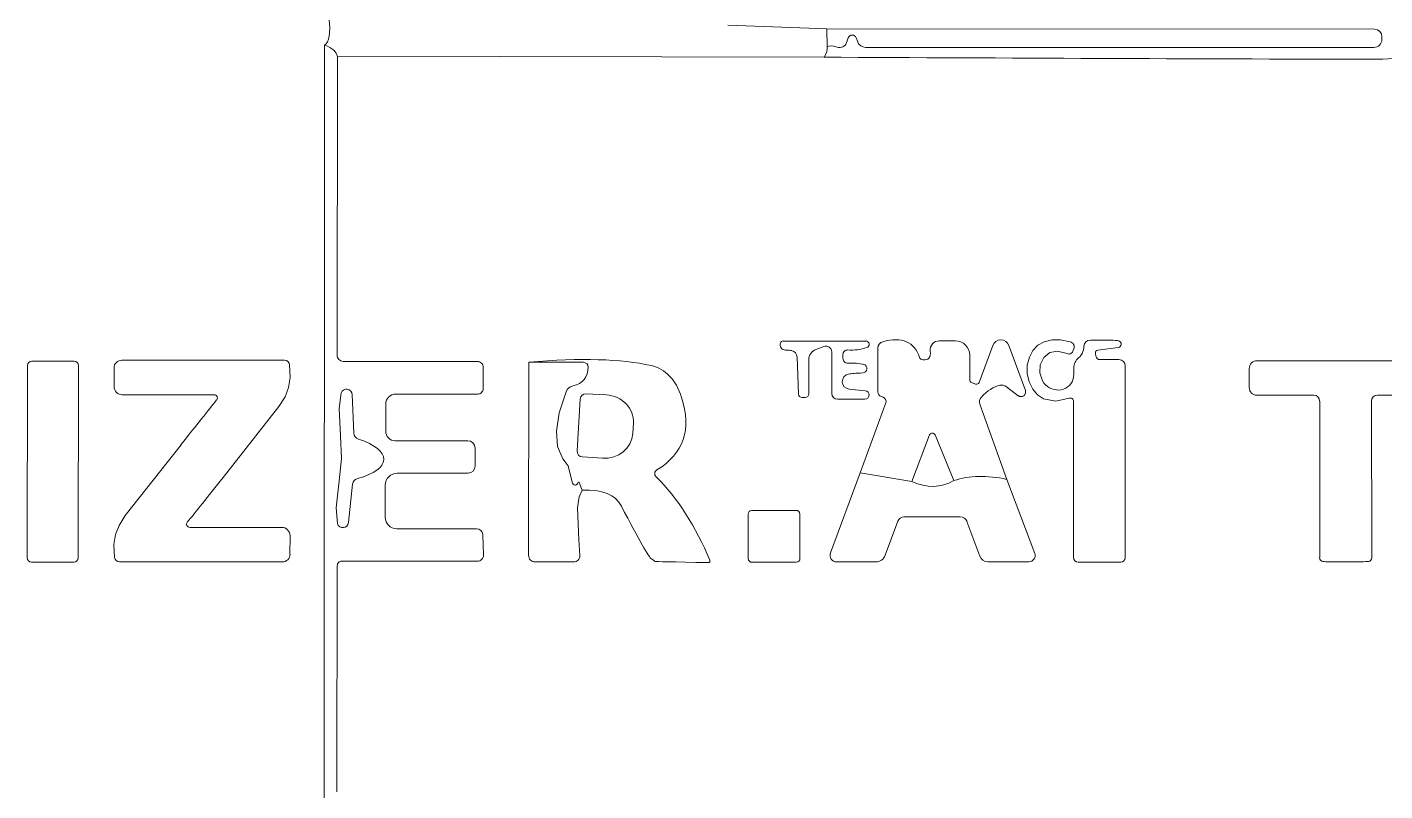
# Model space of a CAD drawing. Extents: x 0 to 650, y 0 to 488.
# Drawn here: x 93.1 to 247.5, y 242.1 to 328.8 of the extents above; entities that cross this region are included whole.
import ezdxf

# ---------------------------------------------------------------- set-up
doc = ezdxf.new("R2010")
doc.units = 0
doc.linetypes.add('Solid', pattern=[0])
doc.layers.add('Layer 1', color=7, linetype='Solid', lineweight=0)

msp = doc.modelspace()

# ---------------------------------------------------------------- linework, layer by layer
at = {"layer": 'Layer 1', "color": 47, "linetype": 'Solid', "lineweight": 0}
msp.add_line((172.75, 329.05), (184.03, 328.64), dxfattribs=at)
at = {"layer": 'Layer 1', "color": 8, "linetype": 'Solid', "lineweight": 0}
for p, q in [((184.03, 328.64), (184.04, 326.57)), ((183.7, 325.4), (128.36, 325.52))]:
    msp.add_line(p, q, dxfattribs=at)
at = {"layer": 'Layer 1', "color": 9, "linetype": 'Solid', "lineweight": 0}
for p, q in [((246.3, 328.57), (184.03, 328.64)), ((186.25, 327.05), (186.45, 327.61)), ((187.35, 327.61), (187.52, 327.15)), ((247.13, 327.42), (247.13, 327.74)), ((126.91, 326.79), (126.87, 240.97)), ((188.43, 326.52), (246.22, 326.52)), ((128.36, 325.52), (128.33, 291.54)), ((188.44, 293.16), (179.06, 293.16)), ((182.77, 292.2), (183.69, 292.54)), ((184.57, 291.93), (184.57, 287.2)), ((189.81, 292.35), (189.81, 287.35)), ((198.63, 293.18), (196.8, 293.18)), ((202.88, 292.65), (201.34, 288.46)), ((206.59, 287.55), (204.71, 292.65)), ((207.43, 292.07), (207.04, 291.34)), ((208, 292.67), (207.43, 292.07)), ((208.72, 293.08), (208, 292.67)), ((208.68, 291.28), (209.37, 291.84)), ((209.62, 293.3), (208.72, 293.08)), ((209.37, 291.84), (210.25, 292.01)), ((210.58, 293.3), (209.62, 293.3)), ((210.25, 292.01), (211.33, 291.73)), ((211.69, 293.08), (210.58, 293.3)), ((212, 292), (212.1, 292.28)), ((214.82, 292.11), (217.14, 292.41)), ((93.13, 290.38), (93.09, 268.54)), ((98.44, 290.86), (93.62, 290.86)), ((98.89, 268.52), (98.93, 290.36)), ((122.36, 290.97), (103.86, 290.98)), ((122.99, 289), (122.93, 290.46)), ((129.02, 290.85), (144.27, 290.85)), ((150.13, 290.75), (150.1, 268.81)), ((180.63, 291.33), (180.8, 287.13)), ((181.96, 287.16), (181.96, 291.03)), ((185.85, 291.19), (185.85, 291.63)), ((200.26, 288.75), (200.26, 291.56)), ((207.04, 291.34), (206.81, 290.42)), ((206.81, 290.42), (206.81, 289.47)), ((208.22, 289.53), (208.28, 290.47)), ((208.28, 290.47), (208.68, 291.28)), ((214.6, 291.44), (214.55, 291.75)), ((217.22, 291.05), (215.07, 291.05)), ((217.94, 268.54), (217.94, 290.33)), ((102.97, 290.1), (102.97, 287.98)), ((122.82, 287.87), (122.99, 289)), ((144.94, 290.18), (144.94, 287.75)), ((206.81, 289.47), (207.02, 288.53)), ((208.53, 288.62), (208.22, 289.53)), ((232.04, 290.03), (232.04, 287.85)), ((122.41, 286.82), (122.82, 287.87)), ((144.33, 287.13), (135, 287.13)), ((158.95, 287.03), (156.66, 287.17)), ((188.38, 287.51), (186.54, 287.7)), ((200.93, 288.27), (200.47, 288.44)), ((204.44, 287.97), (205.77, 286.95)), ((207.02, 288.53), (207.43, 287.69)), ((207.43, 287.69), (207.97, 287.06)), ((208.7, 288.38), (208.53, 288.62)), ((103.91, 287.05), (114.37, 287.05)), ((115.37, 277.67), (121.7, 285.72)), ((121.7, 285.72), (122.41, 286.82)), ((133.86, 285.99), (133.86, 282.9)), ((155.98, 286.56), (155.62, 280.67)), ((181.21, 286.74), (181.54, 286.74)), ((185.22, 286.55), (188.33, 286.55)), ((190.74, 286.15), (187.81, 278.17)), ((204.49, 277.44), (201.41, 286)), ((207.97, 287.06), (208.66, 286.6)), ((208.66, 286.6), (210.06, 286.32)), ((210.06, 286.32), (211.57, 286.65)), ((212.07, 286.31), (212.07, 268.57)), ((232.89, 287.01), (239.37, 287.01)), ((240.05, 286.33), (240.05, 268.55)), ((245.97, 268.55), (245.94, 286.33)), ((246.62, 287.01), (253.1, 287.02)), ((161.95, 282.64), (162.02, 283.84)), ((198.46, 277.3), (196.32, 282.5)), ((110.59, 281.37), (104.24, 273.32)), ((134.92, 281.83), (143.18, 281.83)), ((144.02, 281), (144.02, 278.93)), ((195.7, 282.49), (193.67, 277.19)), ((156.22, 279.99), (158.51, 279.85)), ((143.24, 278.15), (135.18, 278.15)), ((187.81, 278.17), (184.42, 269.08)), ((133.81, 276.78), (133.81, 273.14)), ((207.65, 269.02), (204.49, 277.44)), ((155.68, 274.22), (155.86, 275.44)), ((155.86, 275.44), (156.19, 276.22)), ((104.24, 273.32), (103.54, 272.22)), ((155.82, 270.61), (155.68, 274.22)), ((175.06, 273.48), (175.08, 268.44)), ((180.52, 273.92), (175.48, 273.9)), ((180.96, 268.46), (180.94, 273.5)), ((103.54, 272.22), (103.12, 271.17)), ((122.04, 271.99), (111.57, 271.99)), ((135.11, 271.84), (144.18, 271.84)), ((190.65, 268.82), (192.08, 272.69)), ((192.8, 273.19), (199.17, 273.19)), ((199.95, 272.65), (201.4, 268.72)), ((103.12, 271.17), (102.95, 270.04)), ((122.97, 268.94), (122.98, 271.06)), ((144.89, 271.16), (144.97, 268.86)), ((155.94, 268.8), (155.82, 270.61)), ((102.95, 270.04), (103.02, 268.58)), ((93.58, 268.04), (98.4, 268.04)), ((103.59, 268.07), (122.08, 268.06)), ((128.35, 267.63), (128.32, 241.96)), ((144.29, 268.15), (128.87, 268.15)), ((150.85, 268.06), (155.22, 268.06)), ((175.5, 268.02), (180.54, 268.04)), ((185.12, 268.07), (189.58, 268.07)), ((202.32, 268.08), (206.99, 268.08)), ((212.6, 268.04), (217.44, 268.04))]:
    msp.add_line(p, q, dxfattribs=at)
at = {"layer": 'Layer 1', "color": 251, "linetype": 'Solid', "lineweight": 0}
for p, q in [((156.35, 290.74), (150.13, 290.75)), ((153.58, 285.01), (154.37, 287.4)), ((153.26, 282.91), (153.58, 285.01)), ((153.41, 281.16), (153.26, 282.91)), ((154, 279.76), (153.41, 281.16)), ((154.48, 279.13), (154, 279.76)), ((155.11, 277.02), (154.66, 278.79)), ((193.67, 277.19), (187.81, 278.17)), ((156.19, 276.22), (155.86, 277.1))]:
    msp.add_line(p, q, dxfattribs=at)
at = {"layer": 'Layer 1', "color": 250, "linetype": 'Solid', "lineweight": 0}
for p, q in [((128.79, 287.26), (128.56, 285.48)), ((130.25, 282.7), (130.04, 287.07)), ((128.56, 285.48), (128.71, 282.38)), ((128.71, 282.38), (128.84, 279.83)), ((128.84, 279.83), (128.57, 277.29)), ((128.57, 277.29), (128.24, 274.21)), ((129.63, 272.53), (130.08, 276.88)), ((128.24, 274.21), (128.37, 272.42))]:
    msp.add_line(p, q, dxfattribs=at)
at = {"layer": 'Layer 1', "color": 9, "linetype": 'Solid', "lineweight": 0}
for centre, radius, start, end in [((93.62, 290.37), 0.49, 89.9, 179.9), ((98.44, 290.37), 0.49, 359.9, 449.9), ((175.48, 273.48), 0.42, 90.2, 180.2), ((180.52, 273.5), 0.42, 0.2, 90.2), ((93.58, 268.53), 0.49, 179.9, 269.9), ((98.4, 268.53), 0.49, 269.9, 359.9), ((175.5, 268.44), 0.42, 180.2, 270.2), ((180.54, 268.46), 0.42, 270.2, 360.2)]:
    msp.add_arc(centre, radius, start, end, dxfattribs=at)
at = {"layer": 'Layer 1', "color": 8, "linetype": 'Solid', "lineweight": 0}
msp.add_ellipse((15.72, 545.25), major_axis=(111.16, -218.48), ratio=0.05355, start_param=0.002455, end_param=0.143995, dxfattribs=at)
at = {"layer": 'Layer 1', "color": 9, "linetype": 'Solid', "lineweight": 0}
for centre, major_axis, ratio, start_param, end_param in [((186.9, 327.44), (0.474, 0.074), 1, 0.201443, 2.630934), ((246.22, 327.42), (0.91, 0), 0.989011, 4.712389, 6.283185), ((246.3, 327.74), (0.587, 0.587), 1, 5.497787, 7.068583), ((232.37, 270.84), (48.34, -55.72), 0.081504, 2.9977, 3.139239), ((185.46, 327.35), (0.798, -0.288), 0.996838, 4.725863, 6.269711), ((188.43, 327.48), (0.958, 0.167), 0.985402, 3.316598, 4.537384), ((212.86, 331.25), (440.53, -1.72), 0.013568, 4.646201, 4.78774), ((237.46, 367.15), (20.85, -39.02), 0.743814, 5.901499, 6.043039), ((-46.34, -58.04), (239.82, 350.89), 0.073946, 6.227482, 6.369021), ((209.62, 297.63), (30.92, 5.01), 0.129551, 3.065851, 3.20739), ((179.06, 292.83), (0.338, -0.058), 0.973836, 1.745125, 2.967264), ((193.99, 318.12), (15, 25.91), 0.132633, 3.082115, 3.223654), ((163.74, 287.13), (16.66, 4.72), 0.098776, 0.193874, 0.335414), ((179.82, 291.31), (0.809, -0.081), 0.974343, 0.129146, 1.44165), ((183.2, 291.03), (0.22, -1.23), 0.992367, 3.318941, 4.535041), ((183.91, 291.93), (0.646, 0.115), 0.992756, 6.108804, 8.028363), ((186.35, 291.63), (0.014, 0.51), 0.983026, 6.254918, 7.882249), ((171.55, 333.07), (17.4, -40.51), 0.33999, 6.114097, 6.255636), ((188.44, 292.78), (0.226, 0.312), 0.998405, 4.087202, 6.908372), ((190.57, 292.35), (0.099, -0.749), 0.999538, 3.272449, 4.581532), ((105.5, 389.54), (90.08, -98.37), 0.062233, 6.213285, 6.369446), ((196.8, 292.14), (0.06, -1.04), 0.99374, 3.085792, 4.76819), ((198.63, 291.56), (1.63, 0), 0.993865, 0, 1.570796), ((203.79, 292.31), (0.691, 0.69), 0.997986, 5.851244, 8.285923), ((211.54, 292.17), (0.194, 0.452), 0.995077, 3.099745, 4.754236), ((211.53, 292.49), (0.583, -0.19), 0.994652, 6.242654, 7.894513), ((163.19, 336.69), (49.63, -45.27), 0.144606, 6.258706, 6.400245), ((213.99, 292.52), (0.022, 0.754), 0.99748, 0.043414, 1.527382), ((-37.15, 280.29), (254.37, 12.86), 0.007009, 0.017947, 0.159487), ((214.86, 291.8), (0.044, -0.311), 0.995699, 3.126272, 4.72771), ((217.09, 292.8), (0.262, -0.294), 0.991041, 5.683337, 8.453829), ((103.86, 290.1), (0.889, 0), 0.988764, 1.570796, 3.141593), ((122.36, 290.39), (0.034, -0.576), 0.993104, 1.629349, 3.08304), ((129.02, 291.54), (0.488, 0.488), 1, 2.356194, 3.926991), ((144.27, 290.18), (0.389, 0.545), 1, 5.332021, 6.902818), ((-217.04, 99.52), (387.2, 186.98), 0.107263, 0.133776, 0.275315), ((16.51, 40.81), (148.76, 249.07), 0.11758, 6.18011, 6.32165), ((186.38, 291.19), (0.01, -0.54), 0.982781, 4.694218, 6.301356), ((147.5, 270.68), (41.8, 19.11), 0.138916, 0.174587, 0.316127), ((188.08, 290.03), (0.386, 0.315), 0.999125, 4.067686, 6.927888), ((194.97, 291.48), (0.06, -0.461), 0.975514, 4.943048, 6.052526), ((213.59, 290.1), (1.41, 0.5), 0.998848, 1.913661, 2.798728), ((215.07, 291.52), (0.476, 0.042), 0.990431, 3.230387, 4.623595), ((217.22, 290.33), (0.509, 0.509), 1, 5.497787, 7.068583), ((232.94, 290.03), (0.897, -0.002), 0.998379, 1.568469, 3.14392), ((287.88, 296.98), (86.92, 3.45), 0.057542, 4.025817, 4.167357), ((198.08, 296.91), (86.92, -3.3), 0.057538, 5.257463, 5.399002), ((186.63, 288.56), (0.592, 0.63), 0.996888, 0.919539, 3.79285), ((261.92, 285.49), (75.67, -3.82), 0.018969, 2.920765, 3.062305), ((200.59, 288.75), (0.059, 0.329), 0.975464, 1.752734, 2.959654), ((210.19, 289.44), (1.64, -1.04), 0.931249, 4.346258, 6.649317), ((208.1, 363.19), (3.95, -74.21), 0.007408, 0.031927, 0.173467), ((103.91, 287.98), (0.939, -0.001), 0.989362, 3.141593, 4.712389), ((135, 285.99), (0.806, 0.806), 1, 0.785398, 2.356194), ((144.33, 287.75), (0, -0.62), 0.983871, 6.283185, 7.853982), ((156.62, 286.52), (0.631, 0.154), 1, 1.270484, 2.84128), ((181.21, 287.14), (0.41, 0.005), 0.975312, 3.154406, 4.699575), ((181.54, 287.16), (0.416, 0.059), 1, 4.570533, 6.141329), ((185.22, 287.2), (0.46, -0.46), 1, 3.926991, 5.497787), ((188.33, 287.03), (0.358, 0.322), 0.999228, 3.978257, 7.017317), ((190.32, 287.35), (0.509, -0.058), 0.975008, 3.252216, 4.601766), ((201.04, 288.57), (0.158, -0.277), 1, 5.412855, 6.983651), ((202.62, 199.89), (1.7, 88.32), 0.16863, 0.043196, 0.184735), ((203.87, 287.23), (0.788, 0.498), 0.995361, 0.353426, 1.217371), ((206.09, 287.37), (0.523, -0.08), 0.997142, 4.20382, 6.791754), ((232.89, 287.85), (0.845, -0.087), 1, 3.244101, 4.814897), ((-10.82, 123.48), (127.02, 164.85), 0.003272, 0.152796, 0.294335), ((114.37, 286.7), (0.329, -0.116), 0.999491, 5.944318, 8.192849), ((158.77, 284.04), (3.25, -0.2), 0.920245, 6.283185, 7.853982), ((-464.74, 554.28), (632.26, -272.72), 0.088995, 6.219487, 6.361027), ((151.68, 253.76), (38.94, 32.87), 0.105424, 6.223291, 6.364831), ((190.34, 286.24), (0.33, 0.295), 0.895043, 5.280414, 5.715161), ((202.1, 286.25), (0.408, -0.618), 0.985332, 3.37178, 4.482202), ((211.7, 286.31), (0.363, 0.067), 0.990237, 6.10162, 8.035547), ((239.37, 286.33), (0.338, -0.589), 1, 1.049794, 2.62059), ((246.62, 286.33), (0.114, 0.67), 1, 0.169665, 1.740461), ((134.92, 282.9), (0, -1.07), 0.990654, 4.712389, 6.283185), ((158.69, 282.84), (3.25, -0.2), 0.920245, 4.712389, 6.283185), ((196.01, 282.37), (0.233, 0.239), 0.996616, 5.87391, 8.263257), ((143.18, 281), (0.84, 0), 0.988095, 0, 1.570796), ((156.26, 280.64), (0.644, -0.088), 1, 3.217008, 4.787804), ((135.18, 276.78), (0.969, -0.969), 1, 2.356194, 3.926991), ((143.24, 278.93), (0.552, -0.552), 1, 5.497787, 7.068583), ((164.94, 278.1), (0.395, 0.308), 0.991952, 1.448311, 3.264078), ((237.61, 434.94), (127.86, 164.24), 0.002506, 3.294383, 3.435922), ((28.35, 75.99), (132.54, 204.76), 0.301348, 6.077218, 6.218758), ((163.23, 515.05), (33.47, -238.36), 0.13982, 6.196049, 6.337588), ((-83.36, 64.37), (243.63, 210.61), 0.094527, 6.260551, 6.402091), ((-96.33, 824.62), (260.45, -556.23), 0.006386, 6.133076, 6.274616), ((111.57, 272.34), (0.329, -0.116), 0.999491, 2.802725, 5.051257), ((122.04, 271.06), (0.939, -0.001), 0.989362, 6.283185, 7.853982), ((135.11, 273.14), (0.914, 0.924), 1, 2.350902, 3.921698), ((144.18, 271.13), (0.016, -0.711), 0.999027, 1.592841, 3.119548), ((192.8, 272.41), (0.141, 0.763), 0.990237, 0.181566, 1.389231), ((199.17, 272.36), (0.821, 0.146), 0.992367, 0.177348, 1.393448), ((122.09, 268.94), (0.889, 0), 0.988764, 4.712389, 6.283185), ((144.29, 268.84), (0.01, -0.69), 0.985519, 6.269106, 7.868061), ((150.85, 268.81), (0.53, 0.53), 1, 2.356194, 3.926991), ((155.22, 268.79), (0.005, -0.73), 0.986395, 6.27643, 7.860737), ((185.12, 268.82), (0.132, 0.74), 0.994417, 1.395222, 3.317167), ((189.58, 269.2), (1.12, -0.19), 0.996174, 4.885166, 6.110409), ((202.32, 269.07), (0.177, -0.97), 0.994501, 4.891772, 6.103802), ((206.99, 268.78), (0.691, 0.124), 0.992654, 4.534175, 6.461399), ((103.59, 268.65), (0.034, -0.576), 0.993104, 4.770942, 6.224632), ((128.87, 267.63), (0.368, -0.368), 1, 2.356194, 3.926991), ((163.53, 266.94), (0.34, -1.58), 0.897292, 2.194438, 2.517951), ((767.49, 258.1), (603.01, -10.01), 0.00023, 3.14183, 3.28337), ((170.54, 268.18), (0.033, -0.186), 0.994832, 6.072515, 8.064652), ((212.6, 268.57), (0.023, -0.53), 1, 4.669103, 6.239899), ((217.44, 268.54), (0.354, -0.354), 1, 5.497787, 7.068583), ((240.49, 268.55), (0.029, 0.444), 0.997941, 1.63699, 3.075399), ((422.9, 273.37), (182.55, 5.24), 0.004795, 3.170689, 3.312228), ((63.18, 273.06), (182.48, -4.92), 0.004797, 6.112538, 6.254078), ((245.53, 268.55), (0.03, -0.444), 0.997941, 0.066194, 1.504603)]:
    msp.add_ellipse(centre, major_axis=major_axis, ratio=ratio, start_param=start_param, end_param=end_param, dxfattribs=at)
at = {"layer": 'Layer 1', "color": 87, "linetype": 'Solid', "lineweight": 0}
msp.add_ellipse((1.27, 313.22), major_axis=(127.09, 12.28), ratio=0.077935, start_param=0.002462, end_param=0.144002, dxfattribs=at)
at = {"layer": 'Layer 1', "color": 47, "linetype": 'Solid', "lineweight": 0}
msp.add_ellipse((132.13, 297.13), major_axis=(51.84, 29.63), ratio=0.100858, start_param=6.108516, end_param=6.250056, dxfattribs=at)
at = {"layer": 'Layer 1', "color": 251, "linetype": 'Solid', "lineweight": 0}
for centre, major_axis, ratio, start_param, end_param in [((-14.14, 426.45), (170.57, -137.66), 0.089276, 6.212749, 6.354288), ((156.35, 290.22), (0.368, -0.368), 1, 0.785398, 2.356194), ((155.39, 287), (1.1, -0.08), 0.989848, 1.87346, 2.838929), ((153.83, 278.59), (0.818, -0.262), 0.977015, 0.556961, 1.013835), ((274.11, 116.18), (76.65, -160.72), 0.219592, 2.972605, 3.114144), ((155.4, 277.1), (0.281, 0.118), 0.985816, 2.996898, 4.857083), ((151.68, 287.92), (3.8, -11.12), 0.167543, 0.044289, 0.185828), ((155.81, 277.08), (0.0381, -0.0421), 0.904988, 1.167623, 3.544766)]:
    msp.add_ellipse(centre, major_axis=major_axis, ratio=ratio, start_param=start_param, end_param=end_param, dxfattribs=at)
at = {"layer": 'Layer 1', "color": 250, "linetype": 'Solid', "lineweight": 0}
for centre, major_axis, ratio, start_param, end_param in [((129.4, 287.04), (0.385, -0.517), 0.999937, 0.977352, 3.735037), ((130.99, 282.73), (0.104, 0.746), 0.995564, 1.749684, 2.962705), ((-160.53, 244.9), (294.15, 34.97), 0.063312, 6.273829, 6.415369), ((-158.08, 331.12), (291.69, -51.6), 0.063312, 6.151002, 6.292542), ((130.83, 276.81), (0.062, -0.751), 0.995564, 3.32048, 4.533502), ((128.99, 272.6), (0.413, 0.495), 0.999937, 2.548148, 5.305833)]:
    msp.add_ellipse(centre, major_axis=major_axis, ratio=ratio, start_param=start_param, end_param=end_param, dxfattribs=at)

doc.saveas('drawing.dxf')
